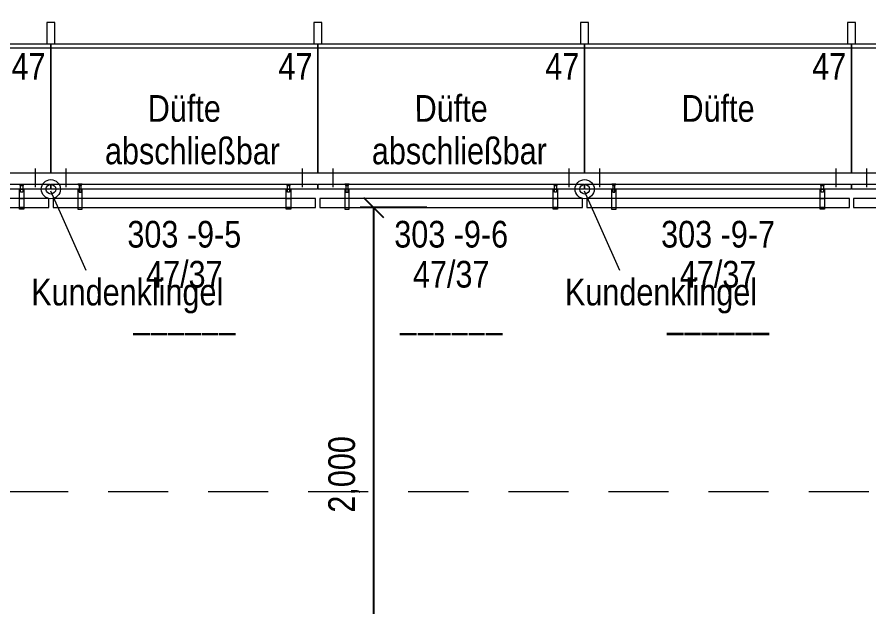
# Model space of a CAD drawing. Header units: millimetres. Extents: x 2027740 to 2136289, y -1533552 to -1491502.
# Drawn here: x 2089707 to 2092899, y -1500968 to -1498757 of the extents above; entities that cross this region are included whole.
import ezdxf
from ezdxf.enums import TextEntityAlignment as Align

# ---------------------------------------------------------------- set-up
doc = ezdxf.new("R2010")
doc.units = ezdxf.units.MM
doc.header["$MEASUREMENT"] = 0
doc.linetypes.add('DGN Style 2', pattern=[375.045563, 225.027338, -150.018225])
for name, color, linetype, lineweight in [('10_Einrichtung', 7, 'Continuous', 0), ('10_Einrichtung (Construction)', 7, 'Continuous', 0), ('13_Ladenbau', 94, 'Continuous', 0), ('20_Sortimentierung', 7, 'Continuous', 0), ('21_Modulnummer', 7, 'Continuous', 0), ('26_Deckenfries', 251, 'DGN Style 2', 13)]:
    doc.layers.add(name, color=color, linetype=linetype, lineweight=lineweight)
doc.styles.add('Rossmann', font='ARIALN.TTF', dxfattribs={"height": 100})
doc.styles.add('Style-Arial Narrow', font='ARIALN.TTF')
doc.dimstyles.new('Rossmann', dxfattribs={"dimtxt": 100, "dimasz": 75, "dimexe": 50, "dimexo": 0.0625, "dimgap": 50, "dimtad": 1, "dimdec": 3, "dimlfac": 0.001, "dimzin": 3, "dimtxsty": 'Rossmann', "dimcen": 0, "dimadec": 3, "dimazin": 0, "dimtfac": 1, "dimtdec": 0, "dimtofl": 0, "dimtmove": 0, "dimatfit": 1, "dimfxl": 200, "dimfxlon": 1, "dimfrac": 2, "dimtolj": 1, "dimtzin": 3, "dimarcsym": 0})

# ---------------------------------------------------------------- blocks, each defined once
blk = doc.blocks.new('_Oblique')
at = {"color": 0, "linetype": 'ByBlock', "lineweight": -2}
blk.add_line((0.5, 0.5), (-0.5, -0.5), dxfattribs=at)
blk = doc.blocks.new('*D99')
at = {"layer": '10_Einrichtung', "color": 0, "linetype": 'ByBlock', "lineweight": -2, "transparency": 16777216}
for p, q in [((2091242.2, -1499471), (2090992.2, -1499471)), ((2091242.2, -1501471.1), (2090992.2, -1501471.1))]:
    blk.add_line(p, q, dxfattribs=at)
at = {"layer": '10_Einrichtung', "color": 0, "lineweight": -2, "transparency": 16777216}
blk.add_line((2091042.2, -1499471), (2091042.2, -1501471.1), dxfattribs=at)
at = {"layer": 'Defpoints', "color": 0, "lineweight": 0, "transparency": 16777216}
for p in [(2093333.2, -1499471), (2091042.2, -1501471.1), (2094343.3, -1501471.1)]:
    blk.add_point(p, dxfattribs=at)
at = {"layer": '10_Einrichtung', "color": 0, "lineweight": -2, "transparency": 16777216, "xscale": 75, "yscale": 75, "zscale": 75}
for p, rotation in [((2091042.2, -1499471), 90), ((2091042.2, -1501471.1), 270)]:
    blk.add_blockref('_Oblique', p, dxfattribs=dict(at, rotation=rotation))
at = {"layer": '10_Einrichtung', "color": 0, "transparency": 16777216, "insert": (2090932.1, -1500471.1), "char_height": 100, "attachment_point": 5, "rotation": 90, "style": 'Style-Arial Narrow'}
blk.add_mtext('\\A1;2,000', dxfattribs=at)
blk = doc.blocks.new('*U211')
at = {"layer": '10_Einrichtung (Construction)', "color": 5, "linetype": 'Continuous', "lineweight": 13}
for radius in [45, 22.9]:
    blk.add_circle((0, 0), radius, dxfattribs=at)
blk = doc.blocks.new('*U210')
at = {"layer": '10_Einrichtung (Construction)', "color": 5, "linetype": 'Continuous', "lineweight": 0}
blk.add_line((-283.6, 218.6), (-151.5, -78.4), dxfattribs=at)
at = {"layer": '10_Einrichtung', "color": 5, "linetype": 'Continuous', "lineweight": 13, "xscale": 0.79663892663038, "yscale": 0.79663892663038, "zscale": 0.79663892663038}
blk.add_blockref('*U211', (-282, 225), dxfattribs=at)
at = {"layer": '10_Einrichtung', "color": 5, "linetype": 'Continuous', "lineweight": 0, "style": 'Rossmann'}
blk.add_text('Kundenklingel', height=100, dxfattribs=at).set_placement((-355.6, -110.8), align=Align.TOP_LEFT)
blk = doc.blocks.new('PKl')
at = {"layer": '10_Einrichtung', "color": 5, "linetype": 'Continuous', "lineweight": 13}
blk.add_blockref('*U210', (282, -225), dxfattribs=at)
blk = doc.blocks.new('*D626')
at = {"layer": '13_Ladenbau', "color": 0, "linetype": 'ByBlock', "lineweight": -2, "transparency": 16777216}
for p, q in [((2087144.7, -1498737), (2086894.7, -1498737)), ((2087144.7, -1502096.1), (2086894.7, -1502096.1))]:
    blk.add_line(p, q, dxfattribs=at)
at = {"layer": '13_Ladenbau', "color": 0, "lineweight": -2, "transparency": 16777216}
blk.add_line((2086944.7, -1498737), (2086944.7, -1502096.1), dxfattribs=at)
at = {"layer": 'Defpoints', "color": 0, "lineweight": 0, "transparency": 16777216}
for p in [(2094348.2, -1498737), (2086944.7, -1502096.1), (2094348.2, -1502096.1)]:
    blk.add_point(p, dxfattribs=at)
at = {"layer": '13_Ladenbau', "color": 0, "lineweight": -2, "transparency": 16777216, "xscale": 75, "yscale": 75, "zscale": 75}
for p, rotation in [((2086944.7, -1498737), 90), ((2086944.7, -1502096.1), 270)]:
    blk.add_blockref('_Oblique', p, dxfattribs=dict(at, rotation=rotation))
at = {"layer": '13_Ladenbau', "color": 0, "transparency": 16777216, "insert": (2086834.6, -1500416.6), "char_height": 100, "attachment_point": 5, "rotation": 90, "style": 'Style-Arial Narrow'}
blk.add_mtext('\\A1;3,359', dxfattribs=at)
blk = doc.blocks.new('Parfuem_Mitte_47_1_4')
at = {"layer": '10_Einrichtung', "color": 7, "linetype": 'Continuous', "lineweight": 0}
for p, q in [((-500, 305), (500, 305)), ((-442.5, -217.8), (-442.5, -148.02)), ((442.5, -217.8), (442.5, -148.02))]:
    blk.add_line(p, q, dxfattribs=at)
at = {"layer": '10_Einrichtung', "color": 7, "linetype": 'Continuous', "lineweight": 0, "flags": 128}
for points in [[(-485, 400), (-515, 400), (-515, 320), (-485, 320)], [(515, 400), (485, 400), (485, 320), (515, 320)], [(-500, 320), (500, 320), (500, -165), (-500, -165)]]:
    blk.add_lwpolyline(points, close=True, dxfattribs=at)
at = {"layer": '10_Einrichtung', "color": 43, "linetype": 'Continuous', "lineweight": 13, "flags": 128}
blk.add_lwpolyline([(498.75, -225), (-498.75, -225), (-498.75, -206), (498.75, -206)], close=True, dxfattribs=at)
at = {"layer": '10_Einrichtung', "lineweight": 0, "ltscale": 0.01, "flags": 128}
for points in [[(-398.5, -206), (-394.5, -211), (-386.5, -211), (-382.5, -206)], [(-394.5, -211), (-394.5, -236), (-386.5, -236), (-386.5, -211)], [(398.5, -206), (394.5, -211), (386.5, -211), (382.5, -206)], [(394.5, -211), (394.5, -236), (386.5, -236), (386.5, -211)], [(-398.75, -225), (-398.75, -300), (-382.25, -300), (-382.25, -225)], [(398.75, -225), (398.75, -300), (382.25, -300), (382.25, -225)], [(-492, -294), (492, -294), (492, -260.3), (-492, -260.3)], [(-398.75, -260.3), (-398.75, -294), (-382.25, -294), (-382.25, -260.3)], [(398.75, -260.3), (398.75, -294), (382.25, -294), (382.25, -260.3)]]:
    blk.add_lwpolyline(points, close=True, dxfattribs=at)
at = {"layer": '10_Einrichtung (Construction)', "color": 5, "linetype": 'Continuous', "lineweight": 0}
blk.add_line((-500, 320), (500, 320), dxfattribs=at)
at = {"layer": '10_Einrichtung (Construction)', "color": 3, "linetype": 'Continuous', "lineweight": 0}
for p, q in [((-500, 320), (-500, -165)), ((500, 320), (500, -165))]:
    blk.add_line(p, q, dxfattribs=at)
blk = doc.blocks.new('Pm47_4')
at = {"layer": '10_Einrichtung', "color": 7, "linetype": 'Continuous', "lineweight": 0}
blk.add_blockref('Parfuem_Mitte_47_1_4', (-500, -360), dxfattribs=at)
at = {"layer": '10_Einrichtung', "color": 7, "linetype": 'Continuous', "lineweight": 0, "style": 'Style-Arial Narrow'}
blk.add_text('47', height=100, dxfattribs=at).set_placement((-20, -75), align=Align.TOP_RIGHT)
at = {"layer": '20_Sortimentierung', "color": 7, "linetype": 'Continuous', "lineweight": 0, "style": 'Style-Arial Narrow'}
blk.add_attdef('Pm47_4_0', text='', height=100, dxfattribs=at).set_placement((-500, -282.5), align=Align.MIDDLE_CENTER)
at = {"layer": '21_Modulnummer', "color": 7, "linetype": 'Continuous', "lineweight": 0, "insert": (-500, -704), "char_height": 100, "attachment_point": 2, "line_spacing_factor": 0.6, "style": 'Style-Arial Narrow'}
blk.add_mtext('303 -9-4', dxfattribs=at)
at = {"layer": '21_Modulnummer', "color": 251, "linetype": 'Continuous', "lineweight": 0, "style": 'Style-Arial Narrow'}
blk.add_attdef('Pm47_4_0', text='', height=100, dxfattribs=at).set_placement((-500, -854), align=Align.TOP_CENTER)
at = {"layer": '21_Modulnummer', "color": 5, "linetype": 'Continuous', "lineweight": 0, "style": 'Style-Arial Narrow'}
blk.add_attdef('Pm47_4_0', text='', height=100, dxfattribs=at).set_placement((-500, -1004), align=Align.TOP_CENTER)
blk = doc.blocks.new('Parfuem_Mitte_47_1a')
at = {"layer": '10_Einrichtung', "color": 7, "linetype": 'Continuous', "lineweight": 0}
for p, q in [((-535.7, 305), (464.3, 305)), ((-478.2, -217.8), (-478.2, -148)), ((406.8, -217.8), (406.8, -148))]:
    blk.add_line(p, q, dxfattribs=at)
at = {"layer": '10_Einrichtung', "color": 7, "linetype": 'Continuous', "lineweight": 0, "flags": 128}
for points in [[(-520.7, 400), (-550.7, 400), (-550.7, 320), (-520.7, 320)], [(-520.7, 400), (-550.7, 400), (-550.7, 320), (-520.7, 320)], [(479.3, 400), (449.3, 400), (449.3, 320), (479.3, 320)], [(479.3, 400), (449.3, 400), (449.3, 320), (479.3, 320)], [(-535.7, 320), (464.3, 320), (464.3, -165), (-535.7, -165)]]:
    blk.add_lwpolyline(points, close=True, dxfattribs=at)
at = {"layer": '10_Einrichtung', "color": 43, "linetype": 'Continuous', "lineweight": 13, "flags": 128}
blk.add_lwpolyline([(463, -225), (-534.5, -225), (-534.5, -206), (463, -206)], close=True, dxfattribs=at)
at = {"layer": '10_Einrichtung', "lineweight": 0, "ltscale": 0.01, "flags": 128}
for points in [[(-434.2, -206), (-430.2, -211), (-422.2, -211), (-418.2, -206)], [(-430.2, -211), (-430.2, -236), (-422.2, -236), (-422.2, -211)], [(362.8, -206), (358.8, -211), (350.8, -211), (346.8, -206)], [(358.8, -211), (358.8, -236), (350.8, -236), (350.8, -211)], [(-434.5, -225), (-434.5, -300), (-418, -300), (-418, -225)], [(363, -225), (363, -300), (346.5, -300), (346.5, -225)], [(-527.7, -294), (456.3, -294), (456.3, -260.3), (-527.7, -260.3)], [(-434.5, -260.3), (-434.5, -294), (-418, -294), (-418, -260.3)], [(363, -260.3), (363, -294), (346.5, -294), (346.5, -260.3)]]:
    blk.add_lwpolyline(points, close=True, dxfattribs=at)
at = {"layer": '10_Einrichtung (Construction)', "color": 3, "linetype": 'Continuous', "lineweight": 0}
for p, q in [((-535.7, 320), (-535.7, -165)), ((-535.7, 320), (-535.7, -165)), ((464.3, 320), (464.3, -165)), ((464.3, 320), (464.3, -165))]:
    blk.add_line(p, q, dxfattribs=at)
at = {"layer": '10_Einrichtung (Construction)', "color": 5, "linetype": 'Continuous', "lineweight": 0}
blk.add_line((-535.7, 320), (464.3, 320), dxfattribs=at)
at = {"layer": '10_Einrichtung', "color": 5, "linetype": 'Continuous', "lineweight": 0, "style": 'Rossmann'}
blk.add_text('abschließbar', height=100, dxfattribs=at).set_placement((-5, -81.8), align=Align.MIDDLE_CENTER)
blk = doc.blocks.new('Pm47zu')
at = {"layer": '10_Einrichtung', "color": 7, "linetype": 'Continuous', "lineweight": 0}
blk.add_blockref('Parfuem_Mitte_47_1a', (-464.288, -360), dxfattribs=at)
at = {"layer": '10_Einrichtung', "color": 7, "linetype": 'Continuous', "lineweight": 0, "style": 'Style-Arial Narrow'}
blk.add_text('47', height=100, dxfattribs=at).set_placement((-20, -75), align=Align.TOP_RIGHT)
at = {"layer": '20_Sortimentierung', "color": 7, "linetype": 'Continuous', "lineweight": 0, "style": 'Style-Arial Narrow'}
blk.add_attdef('Pm47zu_0', text='', height=100, dxfattribs=at).set_placement((-500, -282.5), align=Align.MIDDLE_CENTER)
at = {"layer": '21_Modulnummer', "color": 7, "linetype": 'Continuous', "lineweight": 0, "insert": (-500, -704), "char_height": 100, "attachment_point": 2, "line_spacing_factor": 0.6, "style": 'Style-Arial Narrow'}
blk.add_mtext('303 -9-5', dxfattribs=at)
at = {"layer": '21_Modulnummer', "color": 251, "linetype": 'Continuous', "lineweight": 0, "style": 'Style-Arial Narrow'}
blk.add_attdef('Pm47zu_0', text='', height=100, dxfattribs=at).set_placement((-500, -854), align=Align.TOP_CENTER)
at = {"layer": '21_Modulnummer', "color": 5, "linetype": 'Continuous', "lineweight": 0, "style": 'Style-Arial Narrow'}
blk.add_attdef('Pm47zu_0', text='', height=100, dxfattribs=at).set_placement((-500, -1004), align=Align.TOP_CENTER)
blk = doc.blocks.new('Parfuem_Mitte_47_1a_1')
at = {"layer": '10_Einrichtung', "color": 7, "linetype": 'Continuous', "lineweight": 0}
for p, q in [((-535.7, 305), (464.3, 305)), ((-478.2, -217.8), (-478.2, -148)), ((406.8, -217.8), (406.8, -148))]:
    blk.add_line(p, q, dxfattribs=at)
at = {"layer": '10_Einrichtung', "color": 7, "linetype": 'Continuous', "lineweight": 0, "flags": 128}
for points in [[(-520.7, 400), (-550.7, 400), (-550.7, 320), (-520.7, 320)], [(-520.7, 400), (-550.7, 400), (-550.7, 320), (-520.7, 320)], [(479.3, 400), (449.3, 400), (449.3, 320), (479.3, 320)], [(479.3, 400), (449.3, 400), (449.3, 320), (479.3, 320)], [(-535.7, 320), (464.3, 320), (464.3, -165), (-535.7, -165)]]:
    blk.add_lwpolyline(points, close=True, dxfattribs=at)
at = {"layer": '10_Einrichtung', "color": 43, "linetype": 'Continuous', "lineweight": 13, "flags": 128}
blk.add_lwpolyline([(463, -225), (-534.5, -225), (-534.5, -206), (463, -206)], close=True, dxfattribs=at)
at = {"layer": '10_Einrichtung', "lineweight": 0, "ltscale": 0.01, "flags": 128}
for points in [[(-434.2, -206), (-430.2, -211), (-422.2, -211), (-418.2, -206)], [(-430.2, -211), (-430.2, -236), (-422.2, -236), (-422.2, -211)], [(362.8, -206), (358.8, -211), (350.8, -211), (346.8, -206)], [(358.8, -211), (358.8, -236), (350.8, -236), (350.8, -211)], [(-434.5, -225), (-434.5, -300), (-418, -300), (-418, -225)], [(363, -225), (363, -300), (346.5, -300), (346.5, -225)], [(-527.7, -294), (456.3, -294), (456.3, -260.3), (-527.7, -260.3)], [(-434.5, -260.3), (-434.5, -294), (-418, -294), (-418, -260.3)], [(363, -260.3), (363, -294), (346.5, -294), (346.5, -260.3)]]:
    blk.add_lwpolyline(points, close=True, dxfattribs=at)
at = {"layer": '10_Einrichtung (Construction)', "color": 3, "linetype": 'Continuous', "lineweight": 0}
for p, q in [((-535.7, 320), (-535.7, -165)), ((-535.7, 320), (-535.7, -165)), ((464.3, 320), (464.3, -165)), ((464.3, 320), (464.3, -165))]:
    blk.add_line(p, q, dxfattribs=at)
at = {"layer": '10_Einrichtung (Construction)', "color": 5, "linetype": 'Continuous', "lineweight": 0}
blk.add_line((-535.7, 320), (464.3, 320), dxfattribs=at)
at = {"layer": '10_Einrichtung', "color": 5, "linetype": 'Continuous', "lineweight": 0, "style": 'Rossmann'}
blk.add_text('abschließbar', height=100, dxfattribs=at).set_placement((-5, -81.8), align=Align.MIDDLE_CENTER)
blk = doc.blocks.new('Pm47zu_1')
at = {"layer": '10_Einrichtung', "color": 7, "linetype": 'Continuous', "lineweight": 0}
blk.add_blockref('Parfuem_Mitte_47_1a_1', (-464.288, -360), dxfattribs=at)
at = {"layer": '10_Einrichtung', "color": 7, "linetype": 'Continuous', "lineweight": 0, "style": 'Style-Arial Narrow'}
blk.add_text('47', height=100, dxfattribs=at).set_placement((-20, -75), align=Align.TOP_RIGHT)
at = {"layer": '20_Sortimentierung', "color": 7, "linetype": 'Continuous', "lineweight": 0, "style": 'Style-Arial Narrow'}
blk.add_attdef('Pm47zu_1_0', text='', height=100, dxfattribs=at).set_placement((-500, -282.5), align=Align.MIDDLE_CENTER)
at = {"layer": '21_Modulnummer', "color": 7, "linetype": 'Continuous', "lineweight": 0, "insert": (-500, -704), "char_height": 100, "attachment_point": 2, "line_spacing_factor": 0.6, "style": 'Style-Arial Narrow'}
blk.add_mtext('303 -9-6', dxfattribs=at)
at = {"layer": '21_Modulnummer', "color": 251, "linetype": 'Continuous', "lineweight": 0, "style": 'Style-Arial Narrow'}
blk.add_attdef('Pm47zu_1_0', text='', height=100, dxfattribs=at).set_placement((-500, -854), align=Align.TOP_CENTER)
at = {"layer": '21_Modulnummer', "color": 5, "linetype": 'Continuous', "lineweight": 0, "style": 'Style-Arial Narrow'}
blk.add_attdef('Pm47zu_1_0', text='', height=100, dxfattribs=at).set_placement((-500, -1004), align=Align.TOP_CENTER)
blk = doc.blocks.new('Parfuem_Mitte_47_1_5')
at = {"layer": '10_Einrichtung', "color": 7, "linetype": 'Continuous', "lineweight": 0}
for p, q in [((-500, 305), (500, 305)), ((-442.5, -217.8), (-442.5, -148.02)), ((442.5, -217.8), (442.5, -148.02))]:
    blk.add_line(p, q, dxfattribs=at)
at = {"layer": '10_Einrichtung', "color": 7, "linetype": 'Continuous', "lineweight": 0, "flags": 128}
for points in [[(-485, 400), (-515, 400), (-515, 320), (-485, 320)], [(515, 400), (485, 400), (485, 320), (515, 320)], [(-500, 320), (500, 320), (500, -165), (-500, -165)]]:
    blk.add_lwpolyline(points, close=True, dxfattribs=at)
at = {"layer": '10_Einrichtung', "color": 43, "linetype": 'Continuous', "lineweight": 13, "flags": 128}
blk.add_lwpolyline([(498.75, -225), (-498.75, -225), (-498.75, -206), (498.75, -206)], close=True, dxfattribs=at)
at = {"layer": '10_Einrichtung', "lineweight": 0, "ltscale": 0.01, "flags": 128}
for points in [[(-398.5, -206), (-394.5, -211), (-386.5, -211), (-382.5, -206)], [(-394.5, -211), (-394.5, -236), (-386.5, -236), (-386.5, -211)], [(398.5, -206), (394.5, -211), (386.5, -211), (382.5, -206)], [(394.5, -211), (394.5, -236), (386.5, -236), (386.5, -211)], [(-398.75, -225), (-398.75, -300), (-382.25, -300), (-382.25, -225)], [(398.75, -225), (398.75, -300), (382.25, -300), (382.25, -225)], [(-492, -294), (492, -294), (492, -260.3), (-492, -260.3)], [(-398.75, -260.3), (-398.75, -294), (-382.25, -294), (-382.25, -260.3)], [(398.75, -260.3), (398.75, -294), (382.25, -294), (382.25, -260.3)]]:
    blk.add_lwpolyline(points, close=True, dxfattribs=at)
at = {"layer": '10_Einrichtung (Construction)', "color": 5, "linetype": 'Continuous', "lineweight": 0}
blk.add_line((-500, 320), (500, 320), dxfattribs=at)
at = {"layer": '10_Einrichtung (Construction)', "color": 3, "linetype": 'Continuous', "lineweight": 0}
for p, q in [((-500, 320), (-500, -165)), ((500, 320), (500, -165))]:
    blk.add_line(p, q, dxfattribs=at)
blk = doc.blocks.new('Pm47_5')
at = {"layer": '10_Einrichtung', "color": 7, "linetype": 'Continuous', "lineweight": 0}
blk.add_blockref('Parfuem_Mitte_47_1_5', (-500, -360), dxfattribs=at)
at = {"layer": '10_Einrichtung', "color": 7, "linetype": 'Continuous', "lineweight": 0, "style": 'Style-Arial Narrow'}
blk.add_text('47', height=100, dxfattribs=at).set_placement((-20, -75), align=Align.TOP_RIGHT)
at = {"layer": '20_Sortimentierung', "color": 7, "linetype": 'Continuous', "lineweight": 0, "style": 'Style-Arial Narrow'}
blk.add_attdef('Pm47_5_0', text='', height=100, dxfattribs=at).set_placement((-500, -282.5), align=Align.MIDDLE_CENTER)
at = {"layer": '21_Modulnummer', "color": 7, "linetype": 'Continuous', "lineweight": 0, "insert": (-500, -704), "char_height": 100, "attachment_point": 2, "line_spacing_factor": 0.6, "style": 'Style-Arial Narrow'}
blk.add_mtext('303 -9-7', dxfattribs=at)
at = {"layer": '21_Modulnummer', "color": 251, "linetype": 'Continuous', "lineweight": 0, "style": 'Style-Arial Narrow'}
blk.add_attdef('Pm47_5_0', text='', height=100, dxfattribs=at).set_placement((-500, -854), align=Align.TOP_CENTER)
at = {"layer": '21_Modulnummer', "color": 5, "linetype": 'Continuous', "lineweight": 0, "style": 'Style-Arial Narrow'}
blk.add_attdef('Pm47_5_0', text='', height=100, dxfattribs=at).set_placement((-500, -1004), align=Align.TOP_CENTER)
blk = doc.blocks.new('Parfuem_Mitte_47_1_6')
at = {"layer": '10_Einrichtung', "color": 7, "linetype": 'Continuous', "lineweight": 0}
for p, q in [((-500, 305), (500, 305)), ((-442.5, -217.8), (-442.5, -148.02)), ((442.5, -217.8), (442.5, -148.02))]:
    blk.add_line(p, q, dxfattribs=at)
at = {"layer": '10_Einrichtung', "color": 7, "linetype": 'Continuous', "lineweight": 0, "flags": 128}
for points in [[(-485, 400), (-515, 400), (-515, 320), (-485, 320)], [(515, 400), (485, 400), (485, 320), (515, 320)], [(-500, 320), (500, 320), (500, -165), (-500, -165)]]:
    blk.add_lwpolyline(points, close=True, dxfattribs=at)
at = {"layer": '10_Einrichtung', "color": 43, "linetype": 'Continuous', "lineweight": 13, "flags": 128}
blk.add_lwpolyline([(498.75, -225), (-498.75, -225), (-498.75, -206), (498.75, -206)], close=True, dxfattribs=at)
at = {"layer": '10_Einrichtung', "lineweight": 0, "ltscale": 0.01, "flags": 128}
for points in [[(-398.5, -206), (-394.5, -211), (-386.5, -211), (-382.5, -206)], [(-394.5, -211), (-394.5, -236), (-386.5, -236), (-386.5, -211)], [(398.5, -206), (394.5, -211), (386.5, -211), (382.5, -206)], [(394.5, -211), (394.5, -236), (386.5, -236), (386.5, -211)], [(-398.75, -225), (-398.75, -300), (-382.25, -300), (-382.25, -225)], [(398.75, -225), (398.75, -300), (382.25, -300), (382.25, -225)], [(-492, -294), (492, -294), (492, -260.3), (-492, -260.3)], [(-398.75, -260.3), (-398.75, -294), (-382.25, -294), (-382.25, -260.3)], [(398.75, -260.3), (398.75, -294), (382.25, -294), (382.25, -260.3)]]:
    blk.add_lwpolyline(points, close=True, dxfattribs=at)
at = {"layer": '10_Einrichtung (Construction)', "color": 5, "linetype": 'Continuous', "lineweight": 0}
blk.add_line((-500, 320), (500, 320), dxfattribs=at)
at = {"layer": '10_Einrichtung (Construction)', "color": 3, "linetype": 'Continuous', "lineweight": 0}
for p, q in [((-500, 320), (-500, -165)), ((500, 320), (500, -165))]:
    blk.add_line(p, q, dxfattribs=at)
blk = doc.blocks.new('Pm47_6')
at = {"layer": '10_Einrichtung', "color": 7, "linetype": 'Continuous', "lineweight": 0}
blk.add_blockref('Parfuem_Mitte_47_1_6', (-500, -360), dxfattribs=at)
at = {"layer": '10_Einrichtung', "color": 7, "linetype": 'Continuous', "lineweight": 0, "style": 'Style-Arial Narrow'}
blk.add_text('47', height=100, dxfattribs=at).set_placement((-20, -75), align=Align.TOP_RIGHT)
at = {"layer": '20_Sortimentierung', "color": 7, "linetype": 'Continuous', "lineweight": 0, "style": 'Style-Arial Narrow'}
blk.add_attdef('Pm47_6_0', text='', height=100, dxfattribs=at).set_placement((-500, -282.5), align=Align.MIDDLE_CENTER)
at = {"layer": '21_Modulnummer', "color": 7, "linetype": 'Continuous', "lineweight": 0, "insert": (-500, -704), "char_height": 100, "attachment_point": 2, "line_spacing_factor": 0.6, "style": 'Style-Arial Narrow'}
blk.add_mtext('303 -9-8', dxfattribs=at)
at = {"layer": '21_Modulnummer', "color": 251, "linetype": 'Continuous', "lineweight": 0, "style": 'Style-Arial Narrow'}
blk.add_attdef('Pm47_6_0', text='', height=100, dxfattribs=at).set_placement((-500, -854), align=Align.TOP_CENTER)
at = {"layer": '21_Modulnummer', "color": 5, "linetype": 'Continuous', "lineweight": 0, "style": 'Style-Arial Narrow'}
blk.add_attdef('Pm47_6_0', text='', height=100, dxfattribs=at).set_placement((-500, -1004), align=Align.TOP_CENTER)

msp = doc.modelspace()

# ---------------------------------------------------------------- linework, layer by layer
at = {"layer": '26_Deckenfries'}
msp.add_line((2095898.2238, -1500537.0007), (2084388.2347, -1500537.0007), dxfattribs=at)

# ---------------------------------------------------------------- block references
at = {"layer": '10_Einrichtung', "color": 7, "linetype": 'Continuous', "lineweight": 0}
ref = msp.add_blockref('Pm47zu', (2090833.2374, -1498816.8661), dxfattribs=dict(at, rotation=0.001538733696981074))
ref.add_attrib('Pm47zu_0', 'Düfte', dxfattribs={"layer": '20_Sortimentierung', "color": 7, "linetype": 'Continuous', "lineweight": 0, "height": 100, "rotation": 0.0015387, "style": 'Style-Arial Narrow'}).set_placement((2090333.245, -1499099.3795), align=Align.MIDDLE_CENTER)
ref.add_attrib('Pm47zu_0', '47/37', dxfattribs={"layer": '21_Modulnummer', "color": 251, "linetype": 'Continuous', "lineweight": 0, "height": 100, "rotation": 0.0015387, "style": 'Style-Arial Narrow'}).set_placement((2090333.2604, -1499670.8795), align=Align.TOP_CENTER)
ref.add_attrib('Pm47zu_0', '______', dxfattribs={"layer": '21_Modulnummer', "color": 5, "linetype": 'Continuous', "lineweight": 0, "height": 100, "rotation": 0.0015387, "style": 'Style-Arial Narrow'}).set_placement((2090333.2644, -1499820.8795), align=Align.TOP_CENTER)
ref = msp.add_blockref('Pm47zu_1', (2091833.2374, -1498816.8392), dxfattribs=dict(at, rotation=0.001538733696981074))
ref.add_attrib('Pm47zu_1_0', 'Düfte', dxfattribs={"layer": '20_Sortimentierung', "color": 7, "linetype": 'Continuous', "lineweight": 0, "height": 100, "rotation": 0.0015387, "style": 'Style-Arial Narrow'}).set_placement((2091333.245, -1499099.3526), align=Align.MIDDLE_CENTER)
ref.add_attrib('Pm47zu_1_0', '47/37', dxfattribs={"layer": '21_Modulnummer', "color": 251, "linetype": 'Continuous', "lineweight": 0, "height": 100, "rotation": 0.0015387, "style": 'Style-Arial Narrow'}).set_placement((2091333.2603, -1499670.8526), align=Align.TOP_CENTER)
ref.add_attrib('Pm47zu_1_0', '______', dxfattribs={"layer": '21_Modulnummer', "color": 5, "linetype": 'Continuous', "lineweight": 0, "height": 100, "rotation": 0.0015387, "style": 'Style-Arial Narrow'}).set_placement((2091333.2644, -1499820.8526), align=Align.TOP_CENTER)
at = {"layer": '10_Einrichtung', "color": 5, "linetype": 'Continuous', "lineweight": 13}
for p in [(2089833.2363, -1499402.0007), (2091833.2363, -1499402.0007)]:
    msp.add_blockref('PKl', p, dxfattribs=at)
at = {"layer": '20_Sortimentierung', "color": 7, "linetype": 'Continuous', "lineweight": 0}
ref = msp.add_blockref('Pm47_4', (2089833.2374, -1498816.8929), dxfattribs=dict(at, rotation=0.001538733696981074))
ref.add_attrib('Pm47_4_0', 'Düfte', dxfattribs={"color": 7, "linetype": 'Continuous', "lineweight": 0, "height": 100, "rotation": 0.0015387, "style": 'Style-Arial Narrow'}).set_placement((2089333.245, -1499099.4063), align=Align.MIDDLE_CENTER)
ref.add_attrib('Pm47_4_0', '47/37', dxfattribs={"layer": '21_Modulnummer', "color": 251, "linetype": 'Continuous', "lineweight": 0, "height": 100, "rotation": 0.0015387, "style": 'Style-Arial Narrow'}).set_placement((2089333.2604, -1499670.9063), align=Align.TOP_CENTER)
ref.add_attrib('Pm47_4_0', '______', dxfattribs={"layer": '21_Modulnummer', "color": 5, "linetype": 'Continuous', "lineweight": 0, "height": 100, "rotation": 0.0015387, "style": 'Style-Arial Narrow'}).set_placement((2089333.2644, -1499820.9063), align=Align.TOP_CENTER)
ref = msp.add_blockref('Pm47_5', (2092833.2374, -1498816.8123), dxfattribs=dict(at, rotation=0.001538733696981074))
ref.add_attrib('Pm47_5_0', 'Düfte', dxfattribs={"color": 7, "linetype": 'Continuous', "lineweight": 0, "height": 100, "rotation": 0.0015387, "style": 'Style-Arial Narrow'}).set_placement((2092333.245, -1499099.3258), align=Align.MIDDLE_CENTER)
ref.add_attrib('Pm47_5_0', '47/37', dxfattribs={"layer": '21_Modulnummer', "color": 251, "linetype": 'Continuous', "lineweight": 0, "height": 100, "rotation": 0.0015387, "style": 'Style-Arial Narrow'}).set_placement((2092333.2603, -1499670.8258), align=Align.TOP_CENTER)
ref.add_attrib('Pm47_5_0', '______', dxfattribs={"layer": '21_Modulnummer', "color": 5, "linetype": 'Continuous', "lineweight": 0, "height": 100, "rotation": 0.0015387, "style": 'Style-Arial Narrow'}).set_placement((2092333.2644, -1499820.8258), align=Align.TOP_CENTER)
ref = msp.add_blockref('Pm47_6', (2093833.2374, -1498816.7855), dxfattribs=dict(at, rotation=0.001538733696981074))
ref.add_attrib('Pm47_6_0', 'Düfte', dxfattribs={"color": 7, "linetype": 'Continuous', "lineweight": 0, "height": 100, "rotation": 0.0015387, "style": 'Style-Arial Narrow'}).set_placement((2093333.245, -1499099.2989), align=Align.MIDDLE_CENTER)
ref.add_attrib('Pm47_6_0', '47/37', dxfattribs={"layer": '21_Modulnummer', "color": 251, "linetype": 'Continuous', "lineweight": 0, "height": 100, "rotation": 0.0015387, "style": 'Style-Arial Narrow'}).set_placement((2093333.2603, -1499670.7989), align=Align.TOP_CENTER)
ref.add_attrib('Pm47_6_0', '______', dxfattribs={"layer": '21_Modulnummer', "color": 5, "linetype": 'Continuous', "lineweight": 0, "height": 100, "rotation": 0.0015387, "style": 'Style-Arial Narrow'}).set_placement((2093333.2644, -1499820.7989), align=Align.TOP_CENTER)

# ---------------------------------------------------------------- dimensions: what is measured, and where the dimension line sits
at = {"layer": '10_Einrichtung'}
dim = msp.add_linear_dim(base=(2091042.2375, -1501471.1305), p1=(2093333.2363, -1499471.0007), p2=(2094343.2532, -1501471.1305), angle=270, dimstyle='Rossmann', override={"dimtxsty": 'Style-Arial Narrow', "dimblk": 'Oblique', "dimtdec": 3}, dxfattribs=at)
dim.commit()
dim.dimension.update_dxf_attribs({"geometry": '*D99', "text_midpoint": (2090932.142, -1500471.0656)})
at = {"layer": '13_Ladenbau'}
dim = msp.add_linear_dim(base=(2086944.7185, -1502096.1305), p1=(2094348.2347, -1498737.0007), p2=(2094348.2347, -1502096.1305), angle=270, dimstyle='Rossmann', override={"dimtxsty": 'Style-Arial Narrow', "dimblk": 'Oblique', "dimtdec": 3}, dxfattribs=at)
dim.commit()
dim.dimension.update_dxf_attribs({"geometry": '*D626', "text_midpoint": (2086834.623, -1500416.5656)})

doc.saveas('drawing.dxf')
